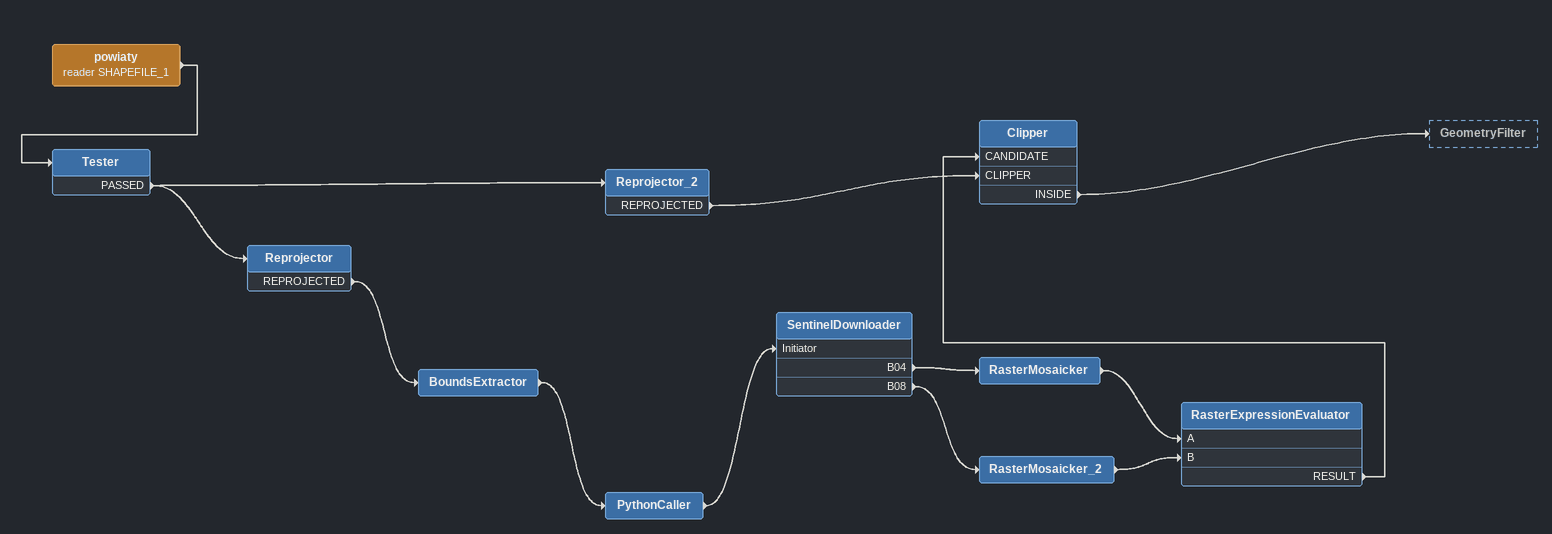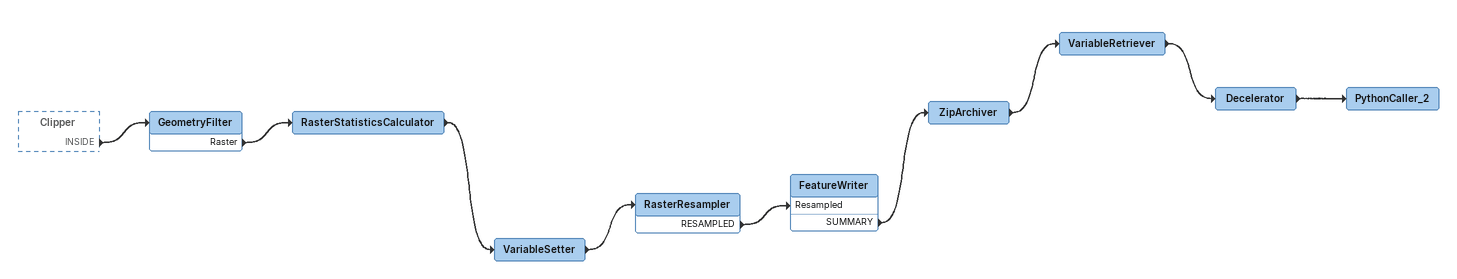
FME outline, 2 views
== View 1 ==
powiaty (reader SHAPEFILE_1)
    -> Tester
Tester
    PASSED -> Reprojector
    PASSED -> Reprojector_2
Reprojector_2
    REPROJECTED -> Clipper [CLIPPER]
Reprojector
    REPROJECTED -> BoundsExtractor
BoundsExtractor
    -> PythonCaller
PythonCaller
    -> SentinelDownloader [Initiator]
SentinelDownloader
    B04 -> RasterMosaicker
    B08 -> RasterMosaicker_2
RasterMosaicker
    -> RasterExpressionEvaluator [A]
RasterMosaicker_2
    -> RasterExpressionEvaluator [B]
RasterExpressionEvaluator
    RESULT -> Clipper [CANDIDATE]
Clipper
    INSIDE -> GeometryFilter

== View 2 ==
Clipper [outside]
    INSIDE -> GeometryFilter
GeometryFilter
    Raster -> RasterStatisticsCalculator
RasterStatisticsCalculator
    -> VariableSetter
VariableSetter
    -> RasterResampler
RasterResampler
    RESAMPLED -> FeatureWriter [Resampled]
FeatureWriter
    SUMMARY -> ZipArchiver
ZipArchiver
    -> VariableRetriever
VariableRetriever
    -> Decelerator
Decelerator
    -> PythonCaller_2
PythonCaller_2
